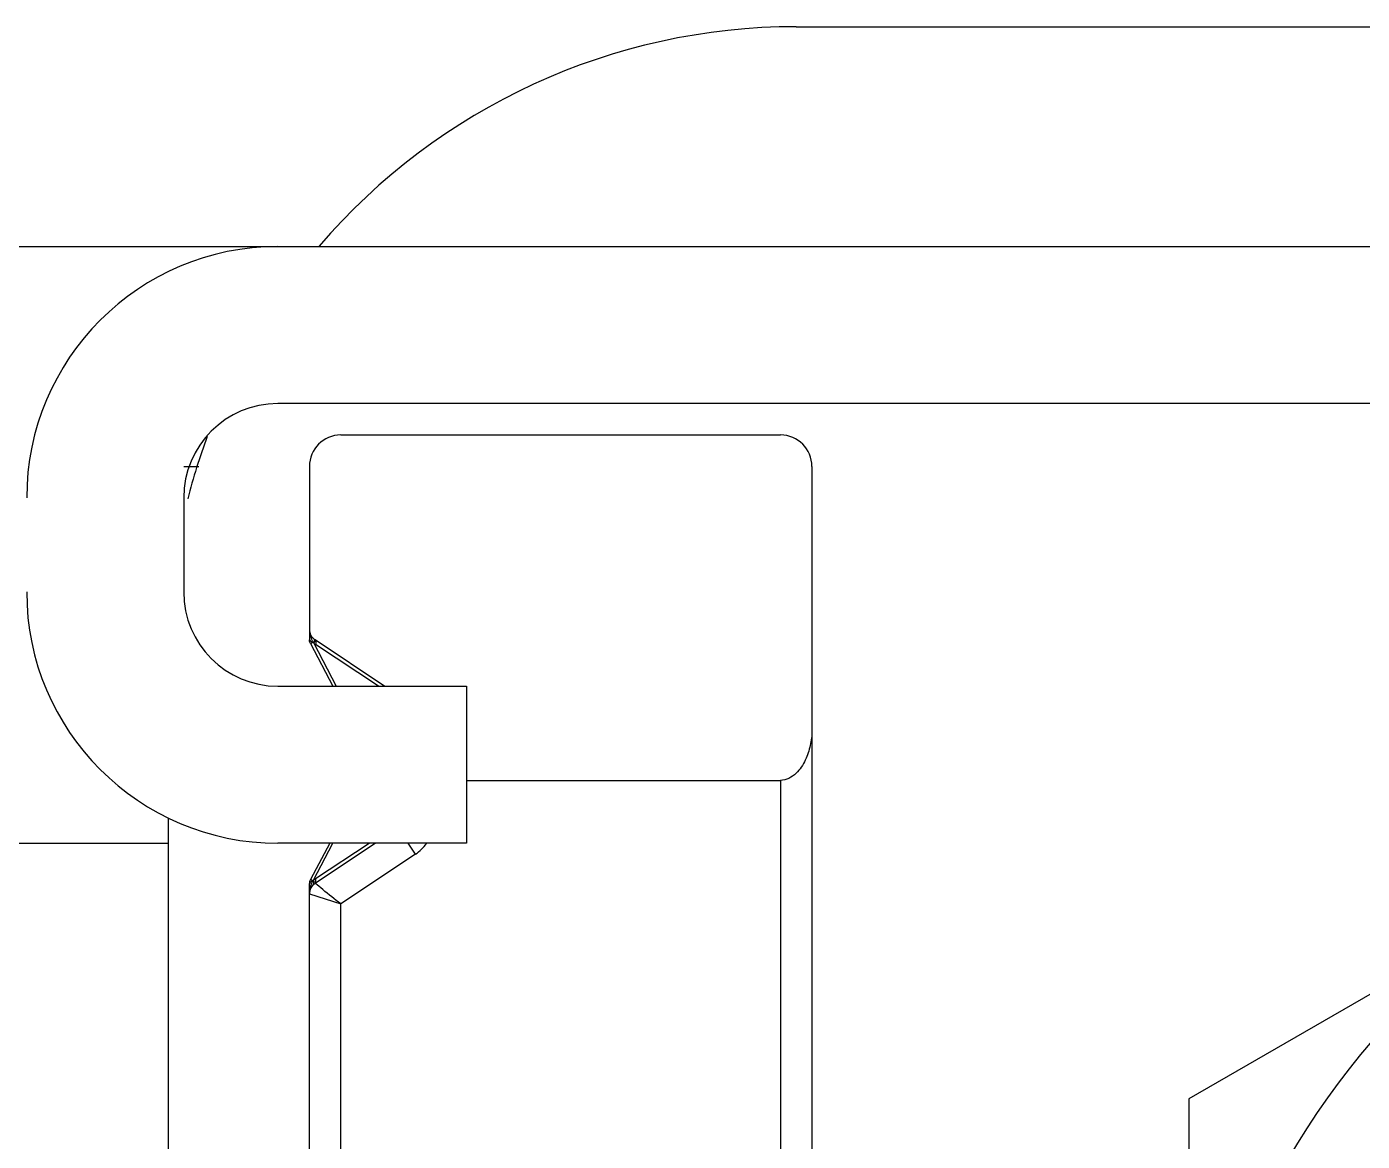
# Model space of a CAD drawing. Extents: x -1396510 to 1250330, y -1892470 to 1623980.
# Drawn here: x -1167395.7 to -1167294.5, y -54318.6 to -54234.1 of the extents above; entities that cross this region are included whole.
import ezdxf

# ---------------------------------------------------------------- set-up
doc = ezdxf.new("R2010")
doc.units = 0
doc.header["$LTSCALE"] = 1000
doc.header["$MEASUREMENT"] = 0

msp = doc.modelspace()

# ---------------------------------------------------------------- linework, layer by layer
at = {"linetype": 'Continuous'}
for p, q in [((-1167337.37, -54234.15), (-1167137.27, -54234.15)), ((-1167935.91, -54250.81), (-1167219.57, -54250.81)), ((-1167219.57, -54262.71), (-1167376.64, -54262.71)), ((-1167371.88, -54265.09), (-1167338.56, -54265.09)), ((-1167383.78, -54267.47), (-1167382.63, -54267.47)), ((-1167374.26, -54267.47), (-1167374.26, -54279.81)), ((-1167336.18, -54267.47), (-1167336.18, -54334.73)), ((-1167383.78, -54269.85), (-1167383.78, -54276.99)), ((-1167374.26, -54279.81), (-1167374.26, -54280.56)), ((-1167374.09, -54280.48), (-1167374.18, -54280.22)), ((-1167374.11, -54280.74), (-1167374.02, -54280.78)), ((-1167373.93, -54280.87), (-1167373.99, -54280.79)), ((-1167373.88, -54280.73), (-1167373.93, -54280.87)), ((-1167373.83, -54280.6), (-1167368.55, -54284.13)), ((-1167374.18, -54280.89), (-1167372.47, -54284.13)), ((-1167373.93, -54280.87), (-1167372.22, -54284.13)), ((-1167369.03, -54284.13), (-1167373.8, -54280.97)), ((-1167250.51, -54282.43), (-1167307.62, -54315.41)), ((-1167376.64, -54284.13), (-1167362.36, -54284.13)), ((-1167362.36, -54284.13), (-1167362.36, -54296.03)), ((-1167362.36, -54291.27), (-1167338.56, -54291.27)), ((-1167338.56, -54291.27), (-1167338.56, -54336.39)), ((-1167384.97, -54294.1), (-1167384.97, -54326.56)), ((-1167726.72, -54296.03), (-1167384.97, -54296.03)), ((-1167362.36, -54296.03), (-1167376.64, -54296.03)), ((-1167372.72, -54296.03), (-1167374.18, -54298.77)), ((-1167373.95, -54298.82), (-1167372.48, -54296.03)), ((-1167369.26, -54296.03), (-1167373.83, -54299.08)), ((-1167373.8, -54298.71), (-1167369.73, -54296.03)), ((-1167366.22, -54296.86), (-1167371.88, -54300.63)), ((-1167366.22, -54296.86), (-1167366.78, -54296.03)), ((-1167373.99, -54298.87), (-1167373.97, -54298.85)), ((-1167373.97, -54298.85), (-1167373.95, -54298.82)), ((-1167373.9, -54298.96), (-1167373.95, -54298.82)), ((-1167374.26, -54396.9), (-1167374.26, -54299.11)), ((-1167374.26, -54299.87), (-1167371.88, -54300.63)), ((-1167373.93, -54299.14), (-1167373.96, -54299.17)), ((-1167373.93, -54299.11), (-1167373.93, -54299.14)), ((-1167371.88, -54396.13), (-1167371.88, -54300.63)), ((-1167307.62, -54315.41), (-1167307.62, -54381.36))]:
    msp.add_line(p, q, dxfattribs=at)
msp.add_circle((-1167250.51, -54348.38), 57.12, dxfattribs=at)
for centre, radius, start, end in [((-1167337.37, -54281.75), 47.6, 90, 139.4173), ((-1167376.64, -54269.85), 19.04, 90, 180), ((-1167376.64, -54269.85), 7.14, 90, 180), ((-1167337.37, -54281.75), 47.6, 159.6685, 165.6249), ((-1167371.88, -54267.47), 2.38, 90, 180), ((-1167338.56, -54267.47), 2.38, 0, 90), ((-1167376.64, -54276.99), 19.04, 180, 270), ((-1167376.64, -54276.99), 7.14, 180, 270), ((-1167373.31, -54279.81), 0.952, 180, 236.3098), ((-1167384.58, -54283.81), 11, 16.6264, 17.6314), ((-1167346.24, -54272.37), 29, 196.6153, 196.8898), ((-1167373.86, -54280.33), 0.485, 250.2302, 253.9638), ((-1167372.87, -54279.57), 1.67, 230.7759, 236.4499), ((-1167368.07, -54294.09), 3.33, 303.6902, 324.1233), ((-1167373.84, -54299.42), 0.559, 122.6853, 124.7374), ((-1167373.8, -54299.48), 0.631, 119.1761, 122.746), ((-1167373.84, -54299.42), 0.562, 114.8123, 119.1851), ((-1167372.72, -54299.68), 1.51, 152.2611, 157.0903), ((-1167373.86, -54299.36), 0.496, 109.6458, 114.8195), ((-1167372.82, -54299.63), 1.4, 151.1761, 152.2113), ((-1167372.88, -54299.6), 1.33, 147.7433, 151.1961), ((-1167373.88, -54299.31), 0.437, 103.0086, 109.662), ((-1167372.88, -54300.1), 1.66, 123.3657, 129.9735), ((-1167373.31, -54299.87), 0.952, 123.6902, 180), ((-1167372.09, -54299.87), 2.17, 170.5319, 180.0397), ((-1167372.55, -54299.75), 1.69, 157.0805, 161.6139)]:
    msp.add_arc(centre, radius, start, end, dxfattribs=at)
for points, knots in [([(-1167374.26, -54280.56), (-1167374.26, -54280.61), (-1167374.2, -54280.69), (-1167374.13, -54280.73), (-1167374.11, -54280.74)], [0, 0, 0, 0, 0.684585, 1, 1, 1, 1]), ([(-1167374.25, -54280.67), (-1167374.25, -54280.66), (-1167374.25, -54280.62), (-1167374.23, -54280.59), (-1167374.23, -54280.57)], [0, 0, 0, 0, 0.483166, 1, 1, 1, 1]), ([(-1167374.25, -54280.67), (-1167374.25, -54280.66), (-1167374.25, -54280.62), (-1167374.23, -54280.59), (-1167374.23, -54280.57)], [0, 0, 0, 0, 0.483166, 1, 1, 1, 1]), ([(-1167374.18, -54280.89), (-1167374.16, -54280.9), (-1167374.09, -54280.82), (-1167374.04, -54280.82), (-1167373.99, -54280.79)], [0, 0, 0, 0, 0.259643, 1, 1, 1, 1]), ([(-1167373.91, -54280.55), (-1167373.88, -54280.57), (-1167373.87, -54280.65), (-1167373.88, -54280.71), (-1167373.88, -54280.73)], [0, 0, 0, 0, 0.67298, 1, 1, 1, 1]), ([(-1167373.78, -54280.68), (-1167373.77, -54280.7), (-1167373.76, -54280.79), (-1167373.78, -54280.89), (-1167373.8, -54280.97)], [0, 0, 0, 0, 0.200998, 1, 1, 1, 1]), ([(-1167336.18, -54287.49), (-1167336.18, -54287.87), (-1167336.27, -54288.64), (-1167336.65, -54289.76), (-1167337.31, -54290.81), (-1167338.13, -54291.27), (-1167338.56, -54291.27)], [0, 0, 0, 0, 0.235531, 0.478205, 0.731471, 1, 1, 1, 1]), ([(-1167374.25, -54298.99), (-1167374.25, -54299.01), (-1167374.25, -54299.04), (-1167374.23, -54299.07), (-1167374.23, -54299.09)], [0, 0, 0, 0, 0.48312, 1, 1, 1, 1]), ([(-1167373.98, -54298.88), (-1167374.01, -54298.87), (-1167374.05, -54298.85), (-1167374.21, -54298.74), (-1167374.18, -54298.77)], [0, 0, 0, 0, 0.421337, 1, 1, 1, 1]), ([(-1167373.99, -54298.87), (-1167373.98, -54298.89), (-1167373.95, -54298.97), (-1167373.93, -54299.05), (-1167373.93, -54299.11)], [0, 0, 0, 0, 0.307942, 1, 1, 1, 1]), ([(-1167373.92, -54299.14), (-1167373.89, -54299.11), (-1167373.88, -54299.04), (-1167373.89, -54298.98), (-1167373.9, -54298.96)], [0, 0, 0, 0, 0.671481, 1, 1, 1, 1]), ([(-1167373.78, -54299), (-1167373.77, -54298.98), (-1167373.75, -54298.88), (-1167373.77, -54298.78), (-1167373.8, -54298.71)], [0, 0, 0, 0, 0.201666, 1, 1, 1, 1]), ([(-1167371.88, -54300.63), (-1167372.34, -54300.27), (-1167373, -54299.77), (-1167373.62, -54299.21), (-1167373.83, -54299.08)], [0, 0, 0, 0, 0.698346, 1, 1, 1, 1])]:
    msp.add_open_spline(points, degree=3, knots=knots, dxfattribs=at)
for points in [[(-1167374.18, -54280.89), (-1167374.21, -54280.82), (-1167374.25, -54280.75), (-1167374.25, -54280.67)], [(-1167374.26, -54299.11), (-1167374.26, -54299.05), (-1167374.21, -54299), (-1167374.16, -54298.96)], [(-1167374.18, -54298.77), (-1167374.21, -54298.84), (-1167374.25, -54298.91), (-1167374.25, -54298.99)], [(-1167374.16, -54299.22), (-1167374.19, -54299.31), (-1167374.21, -54299.41), (-1167374.23, -54299.51)]]:
    msp.add_open_spline(points, degree=3, dxfattribs=at)

doc.saveas('drawing.dxf')
